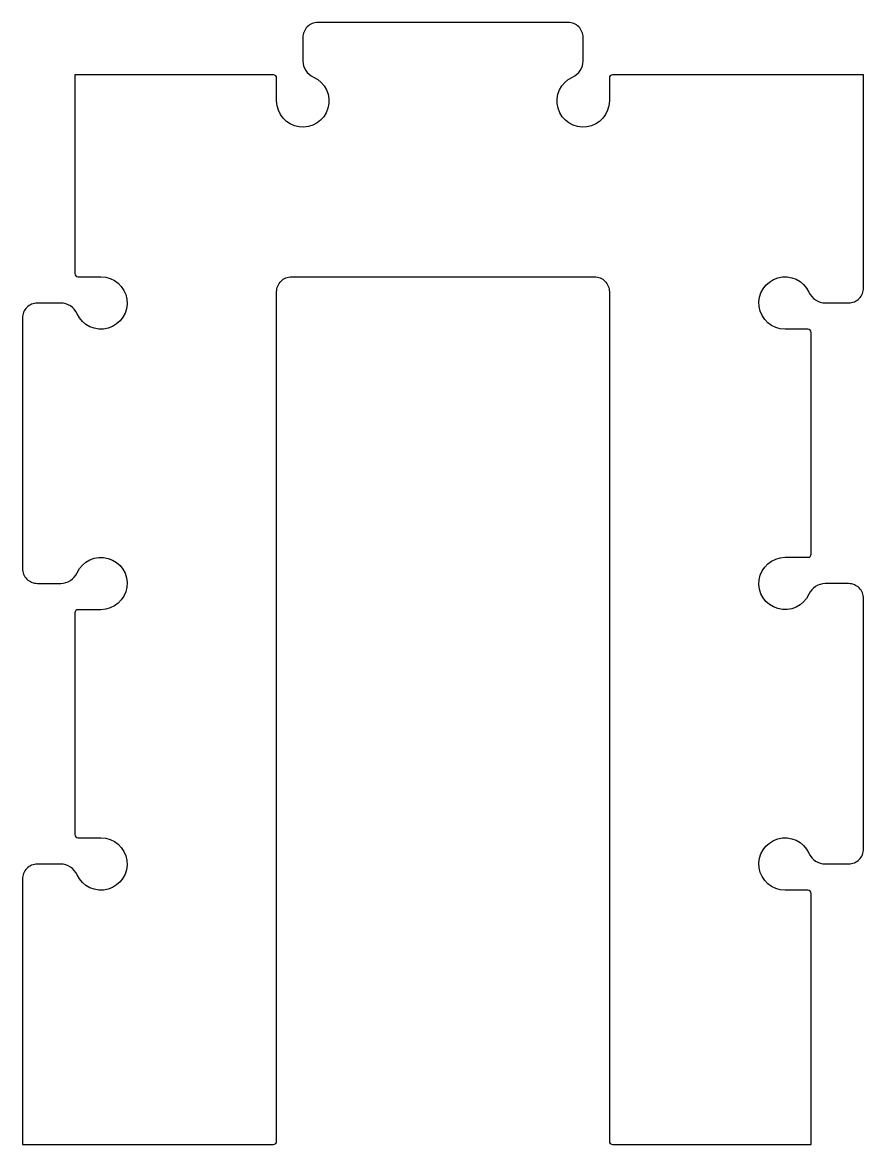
# Model space of a CAD drawing. Header units: millimetres. Extents: x -169 to 169, y -429 to 21.
import ezdxf

# ---------------------------------------------------------------- set-up
doc = ezdxf.new("R2010")
doc.units = ezdxf.units.MM
doc.layers.get('0').update_dxf_attribs({"linetype": 'CONTINUOUS'})

msp = doc.modelspace()

# ---------------------------------------------------------------- linework, layer by layer
msp.add_lwpolyline([(147.75, -103.31, 0.414214), (146.44, -102), (137.25, -102, -1.839174), (146.83, -87.21, 0.29557), (153.4, -91.46), (162.75, -91.46, 0.414214), (168.75, -85.46), (168.75, 0), (68.06, 0, 0.414214), (66.75, -1.31), (66.75, -10.5, -1.839174), (51.96, -0.92, 0.29557), (56.21, 5.65), (56.21, 15, 0.414214), (50.21, 21), (-50.21, 21, 0.414214), (-56.21, 15), (-56.21, 5.65, 0.29557), (-51.96, -0.92, -1.839174), (-66.75, -10.5), (-66.75, -1.31, 0.414214), (-68.06, 0), (-147.75, 0), (-147.75, -79.69, 0.414214), (-146.44, -81), (-137.25, -81, -1.839174), (-146.83, -95.79, 0.29557), (-153.4, -91.54), (-162.75, -91.54, 0.414214), (-168.75, -97.54), (-168.75, -197.96, 0.414214), (-162.75, -203.96), (-153.4, -203.96, 0.29557), (-146.83, -199.71, -1.839174), (-137.25, -214.5), (-146.44, -214.5, 0.414214), (-147.75, -215.81), (-147.75, -304.69, 0.414214), (-146.44, -306), (-137.25, -306, -1.839174), (-146.83, -320.79, 0.29557), (-153.4, -316.54), (-162.75, -316.54, 0.414214), (-168.75, -322.54), (-168.75, -429), (-68.06, -429, 0.414214), (-66.75, -427.69), (-66.75, -87, -0.414214), (-60.75, -81), (60.75, -81, -0.414214), (66.75, -87), (66.75, -427.69, 0.414214), (68.06, -429), (147.75, -429), (147.75, -328.31, 0.414214), (146.44, -327), (137.25, -327, -1.839174), (146.83, -312.21, 0.29557), (153.4, -316.46), (162.75, -316.46, 0.414214), (168.75, -310.46), (168.75, -210.04, 0.414214), (162.75, -204.04), (153.4, -204.04, 0.29557), (146.83, -208.29, -1.839174), (137.25, -193.5), (146.44, -193.5, 0.414214), (147.75, -192.19)], format="xyb", close=True)

doc.saveas('drawing.dxf')
